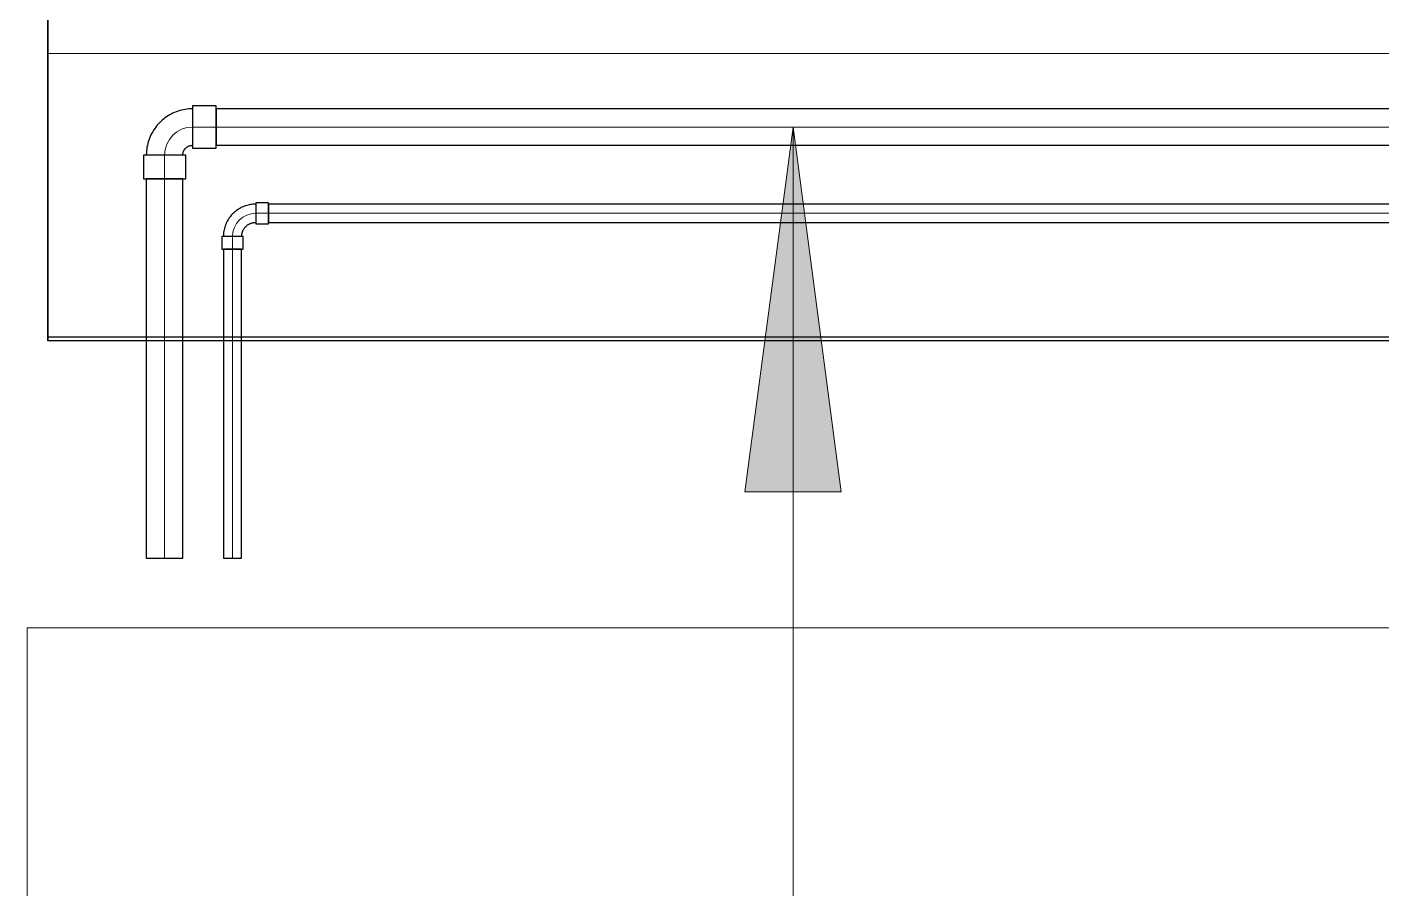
# Model space of a CAD drawing. Header units: millimetres. Extents: x -21597 to 3742, y 49379 to 62073.
# Drawn here: x -8396 to -7453, y 59765 to 60365 of the extents above; entities that cross this region are included whole.
import ezdxf

# ---------------------------------------------------------------- set-up
doc = ezdxf.new("R2010")
doc.units = ezdxf.units.MM
for name, color, linetype, lineweight in [('E-CABL-TRAY', 7, 'Continuous', 25), ('E-CABL-TRAY-CNTR', 7, 'Continuous', 5), ('M-EQPM', 7, 'Continuous', 5), ('P-PIPE', 7, 'Continuous', 25), ('P-PIPE-CNTR', 7, 'Continuous', 5), ('P-PIPE-IDEN', 7, 'Continuous', 9)]:
    doc.layers.add(name, color=color, linetype=linetype, lineweight=lineweight)

# ---------------------------------------------------------------- blocks, each defined once
blk = doc.blocks.new('DanNong_VRV_1 QUẠT - OD-A-12_1-2147179-MẶT BẰNG ỐNG GAS KHU H_N')
at = {"layer": 'M-EQPM'}
for p, q in [((-525, -311.78), (-525, 688.22)), ((-525, 688.22), (655, 688.22)), ((-525, 688.22), (655, 688.22)), ((-525, -311.78), (-525, 688.22)), ((-516.43, 688.22), (655, 688.22)), ((-498.88, 688.22), (-505.88, 688.22)), ((-498.88, 688.22), (-505.88, 688.22)), ((-498.88, 688.22), (-505.88, 688.22)), ((-498.88, 688.22), (-505.88, 688.22)), ((-497.88, 688.22), (-503.88, 688.22)), ((-497.88, 688.22), (-503.88, 688.22)), ((-486.87, 688.22), (616.87, 688.22)), ((-486.87, 688.22), (585, 688.22)), ((616.87, 688.22), (-486.87, 688.22)), ((616.87, 688.22), (-486.87, 688.22)), ((616.87, 688.22), (-486.87, 688.22)), ((616.87, 688.22), (-486.87, 688.22)), ((616.87, 688.22), (-486.87, 688.22)), ((616.87, 688.22), (-486.87, 688.22)), ((616.87, 688.22), (-486.87, 688.22)), ((616.87, 688.22), (-486.87, 688.22)), ((616.87, 688.22), (-486.87, 688.22)), ((616.87, 688.22), (-486.87, 688.22)), ((-328.5, 688.22), (515.5, 688.22)), ((-525, 646.64), (-525, 617.39)), ((-525, 646.64), (-525, 617.39)), ((-525, 636.52), (-525, 624.52)), ((-525, 629.52), (-525, 617.52)), ((-525, 616.52), (-525, 622.23)), ((-525, -273.58), (-525, 616.52)), ((-525, 38.44), (-525, 616.52))]:
    blk.add_line(p, q, dxfattribs=at)
blk = doc.blocks.new('NoiGoc_OngDong - Standard-2149384-MẶT BẰNG ỐNG GAS KHU H_N')
at = {"layer": 'P-PIPE', "color": 30, "true_color": 0xff8000}
for p, q in [((-16.2, 7.35), (-25, 7.35)), ((-25, 7.35), (-25, -7.35)), ((-25, 7.35), (-25, -7.35)), ((-16.2, -7.35), (-16.2, 7.35)), ((-16.2, -7.35), (-16.2, 7.35)), ((-16.2, -6.35), (-16.2, 6.35)), ((-16.2, -6.35), (-16.2, 6.35)), ((-25, -7.35), (-16.2, -7.35)), ((-7.35, -16.2), (-7.35, -25)), ((7.35, -16.2), (-7.35, -16.2)), ((7.35, -16.2), (-7.35, -16.2)), ((6.35, -16.2), (-6.35, -16.2)), ((6.35, -16.2), (-6.35, -16.2)), ((7.35, -25), (7.35, -16.2)), ((-7.35, -25), (7.35, -25)), ((-7.35, -25), (7.35, -25))]:
    blk.add_line(p, q, dxfattribs=at)
at = {"layer": 'P-PIPE', "color": 30, "true_color": 0xff8000, "flags": 128}
for points in [[(6.35, -16.2), (6.33, -15.3), (6.28, -14.4), (6.19, -13.5), (6.06, -12.61), (5.9, -11.72), (5.7, -10.84), (5.47, -9.97), (5.21, -9.11), (4.9, -8.26), (4.57, -7.42), (4.2, -6.6), (3.8, -5.79), (3.37, -5), (2.91, -4.22), (2.41, -3.47), (1.89, -2.73), (1.33, -2.02), (0.75, -1.33), (0.15, -0.66), (-0.49, -0.02), (-1.15, 0.59), (-1.83, 1.18), (-2.54, 1.74), (-3.27, 2.27), (-4.02, 2.78), (-4.78, 3.25), (-5.57, 3.69), (-6.38, 4.1), (-7.19, 4.47), (-8.03, 4.82), (-8.88, 5.13), (-9.73, 5.4), (-10.6, 5.64), (-11.48, 5.85), (-12.37, 6.02), (-13.26, 6.16), (-14.16, 6.26), (-15.06, 6.32), (-15.96, 6.35), (-16.2, 6.35)], [(-16.2, -6.35), (-15.81, -6.36), (-15.41, -6.38), (-15.02, -6.42), (-14.63, -6.48), (-14.24, -6.55), (-13.86, -6.63), (-13.48, -6.73), (-13.1, -6.85), (-12.73, -6.98), (-12.36, -7.13), (-12, -7.29), (-11.65, -7.46), (-11.31, -7.65), (-10.97, -7.85), (-10.64, -8.07), (-10.32, -8.3), (-10.01, -8.54), (-9.71, -8.79), (-9.41, -9.06), (-9.13, -9.34), (-8.87, -9.63), (-8.61, -9.92), (-8.36, -10.23), (-8.13, -10.55), (-7.91, -10.88), (-7.71, -11.21), (-7.51, -11.56), (-7.33, -11.91), (-7.17, -12.27), (-7.02, -12.63), (-6.88, -13), (-6.76, -13.38), (-6.66, -13.76), (-6.57, -14.14), (-6.49, -14.53), (-6.43, -14.92), (-6.39, -15.31), (-6.36, -15.7), (-6.35, -16.09), (-6.35, -16.2)]]:
    blk.add_lwpolyline(points, dxfattribs=at)
blk = doc.blocks.new('NoiGoc_OngDong - Standard-2149389-MẶT BẰNG ỐNG GAS KHU H_N')
at = {"layer": 'P-PIPE', "color": 30, "true_color": 0xff8000}
for p, q in [((-19.5, 14.7), (-36, 14.7)), ((-36, 14.7), (-36, -14.7)), ((-36, 14.7), (-36, -14.7)), ((-19.5, -14.7), (-19.5, 14.7)), ((-19.5, -14.7), (-19.5, 14.7)), ((-19.5, -12.7), (-19.5, 12.7)), ((-19.5, -12.7), (-19.5, 12.7)), ((-36, -14.7), (-19.5, -14.7)), ((-14.7, -19.5), (-14.7, -36)), ((14.7, -19.5), (-14.7, -19.5)), ((14.7, -19.5), (-14.7, -19.5)), ((12.7, -19.5), (-12.7, -19.5)), ((12.7, -19.5), (-12.7, -19.5)), ((14.7, -36), (14.7, -19.5)), ((-14.7, -36), (14.7, -36)), ((-14.7, -36), (14.7, -36))]:
    blk.add_line(p, q, dxfattribs=at)
at = {"layer": 'P-PIPE', "color": 30, "true_color": 0xff8000, "flags": 128}
for points in [[(12.7, -19.5), (12.67, -18.21), (12.6, -16.93), (12.47, -15.65), (12.29, -14.37), (12.06, -13.1), (11.78, -11.85), (11.45, -10.6), (11.07, -9.37), (10.64, -8.16), (10.16, -6.96), (9.63, -5.78), (9.06, -4.63), (8.44, -3.5), (7.78, -2.4), (7.08, -1.32), (6.33, -0.27), (5.54, 0.75), (4.71, 1.73), (3.84, 2.68), (2.93, 3.6), (1.99, 4.48), (1.02, 5.32), (0.01, 6.12), (-1.03, 6.88), (-2.1, 7.6), (-3.2, 8.27), (-4.32, 8.9), (-5.47, 9.48), (-6.64, 10.02), (-7.83, 10.51), (-9.04, 10.95), (-10.27, 11.35), (-11.51, 11.69), (-12.76, 11.99), (-14.03, 12.23), (-15.3, 12.42), (-16.58, 12.57), (-17.87, 12.66), (-19.15, 12.7), (-19.5, 12.7)], [(-19.5, -12.7), (-19.23, -12.71), (-18.96, -12.72), (-18.69, -12.75), (-18.42, -12.79), (-18.15, -12.84), (-17.88, -12.89), (-17.62, -12.96), (-17.36, -13.05), (-17.1, -13.14), (-16.85, -13.24), (-16.6, -13.35), (-16.36, -13.47), (-16.12, -13.6), (-15.89, -13.74), (-15.66, -13.89), (-15.44, -14.05), (-15.22, -14.21), (-15.02, -14.39), (-14.82, -14.57), (-14.62, -14.76), (-14.44, -14.96), (-14.26, -15.17), (-14.09, -15.38), (-13.93, -15.6), (-13.78, -15.83), (-13.64, -16.06), (-13.5, -16.29), (-13.38, -16.54), (-13.27, -16.78), (-13.16, -17.04), (-13.07, -17.29), (-12.99, -17.55), (-12.91, -17.81), (-12.85, -18.08), (-12.8, -18.34), (-12.76, -18.61), (-12.73, -18.88), (-12.71, -19.15), (-12.7, -19.43), (-12.7, -19.5)]]:
    blk.add_lwpolyline(points, dxfattribs=at)
blk = doc.blocks.new('AK-SGS-M3-Hrvt_rvt-1-MẶT BẰNG ỐNG GAS KHU H_N')
at = {"layer": 'E-CABL-TRAY'}
for p, q in [((-8381.47, 60546.94), (-8381.47, 60146.94)), ((-8381.47, 60149.48), (-8381.47, 60544.4)), ((-8381.47, 60146.94), (-8381.47, 60149.48)), ((-4278.59, 60149.48), (-8381.47, 60149.48)), ((-4278.59, 60149.48), (-8381.47, 60149.48)), ((-4278.59, 60146.94), (-8381.47, 60146.94)), ((-4278.59, 60146.94), (-8381.47, 60146.94))]:
    blk.add_line(p, q, dxfattribs=at)
at = {"layer": 'E-CABL-TRAY-CNTR'}
blk.add_line((-4278.59, 60346.94), (-8381.47, 60346.94), dxfattribs=at)
at = {"layer": 'P-PIPE', "color": 30, "true_color": 0xff8000}
for p, q in [((-6469.84, 60308.34), (-8264.18, 60308.34)), ((-8264.18, 60308.34), (-8264.18, 60295.64)), ((-8264.18, 60308.34), (-8264.18, 60295.64)), ((-8264.18, 60295.64), (-8264.18, 60282.94)), ((-8264.18, 60295.64), (-8264.18, 60282.94)), ((-8264.18, 60282.94), (-6469.84, 60282.94)), ((-8312.88, 60259.64), (-8312.88, 59995.64)), ((-8300.18, 60259.64), (-8312.88, 60259.64)), ((-8300.18, 60259.64), (-8312.88, 60259.64)), ((-8287.48, 60259.64), (-8300.18, 60259.64)), ((-8287.48, 60259.64), (-8300.18, 60259.64)), ((-8287.48, 59995.64), (-8287.48, 60259.64)), ((-6472.87, 60241.99), (-8227.87, 60241.99)), ((-8227.87, 60241.99), (-8227.87, 60235.64)), ((-8227.87, 60241.99), (-8227.87, 60235.64)), ((-8227.87, 60235.64), (-8227.87, 60229.29)), ((-8227.87, 60235.64), (-8227.87, 60229.29)), ((-8227.87, 60229.29), (-6472.87, 60229.29)), ((-8259.22, 60210.64), (-8259.22, 59995.64)), ((-8252.87, 60210.64), (-8259.22, 60210.64)), ((-8252.87, 60210.64), (-8259.22, 60210.64)), ((-8246.52, 60210.64), (-8252.87, 60210.64)), ((-8246.52, 60210.64), (-8252.87, 60210.64)), ((-8246.52, 59995.64), (-8246.52, 60210.64)), ((-8312.88, 59995.64), (-8300.18, 59995.64)), ((-8312.88, 59995.64), (-8300.18, 59995.64)), ((-8300.18, 59995.64), (-8287.48, 59995.64)), ((-8300.18, 59995.64), (-8287.48, 59995.64)), ((-8259.22, 59995.64), (-8252.87, 59995.64)), ((-8259.22, 59995.64), (-8252.87, 59995.64)), ((-8252.87, 59995.64), (-8246.52, 59995.64)), ((-8252.87, 59995.64), (-8246.52, 59995.64))]:
    blk.add_line(p, q, dxfattribs=at)
at = {"layer": 'P-PIPE-CNTR', "color": 30, "true_color": 0xff8000}
for p, q in [((-8280.68, 60295.64), (-8264.18, 60295.64)), ((-8264.18, 60295.64), (-6469.84, 60295.64)), ((-8264.18, 60295.64), (-6469.84, 60295.64)), ((-8300.18, 60259.64), (-8300.18, 60276.14)), ((-8300.18, 59995.64), (-8300.18, 60259.64)), ((-8300.18, 59995.64), (-8300.18, 60259.64)), ((-8236.67, 60235.64), (-8227.87, 60235.64)), ((-8227.87, 60235.64), (-6472.87, 60235.64)), ((-8227.87, 60235.64), (-6472.87, 60235.64)), ((-8252.87, 60210.64), (-8252.87, 60219.44)), ((-8252.87, 59995.64), (-8252.87, 60210.64)), ((-8252.87, 59995.64), (-8252.87, 60210.64))]:
    blk.add_line(p, q, dxfattribs=at)
for centre, radius in [((-8280.68, 60276.14), 19.5), ((-8236.67, 60219.44), 16.2)]:
    blk.add_arc(centre, radius, 90, 180, dxfattribs=at)
at = {"layer": 'M-EQPM', "lineweight": 25}
blk.add_blockref('DanNong_VRV_1 QUẠT - OD-A-12_1-2147179-MẶT BẰNG ỐNG GAS KHU H_N', (-7870.9, 59258.71), dxfattribs=at)
at = {"layer": 'P-PIPE', "lineweight": 25, "rotation": 90.00000000000007}
for name, p in [('NoiGoc_OngDong - Standard-2149389-MẶT BẰNG ỐNG GAS KHU H_N', (-8300.18, 60295.64)), ('NoiGoc_OngDong - Standard-2149384-MẶT BẰNG ỐNG GAS KHU H_N', (-8252.87, 60235.64))]:
    blk.add_blockref(name, p, dxfattribs=at)

msp = doc.modelspace()

# ---------------------------------------------------------------- hatches: boundary and pattern name
at = {"layer": 'P-PIPE-IDEN'}
msp.add_hatch(color=256, dxfattribs=at).paths.add_polyline_path([(-7862.58, 60295.64), (-7896.02, 60041.64), (-7829.14, 60041.64)])

# ---------------------------------------------------------------- linework, layer by layer
for p, q in [((-7862.58, 60295.64), (-7896.02, 60041.64)), ((-7829.14, 60041.64), (-7862.58, 60295.64)), ((-7862.58, 60295.64), (-7862.58, 59355.6)), ((-7896.02, 60041.64), (-7829.14, 60041.64))]:
    msp.add_line(p, q, dxfattribs=at)

# ---------------------------------------------------------------- block references
at = {"lineweight": 5}
msp.add_blockref('AK-SGS-M3-Hrvt_rvt-1-MẶT BẰNG ỐNG GAS KHU H_N', (0, 0), dxfattribs=at)

doc.saveas('drawing.dxf')
